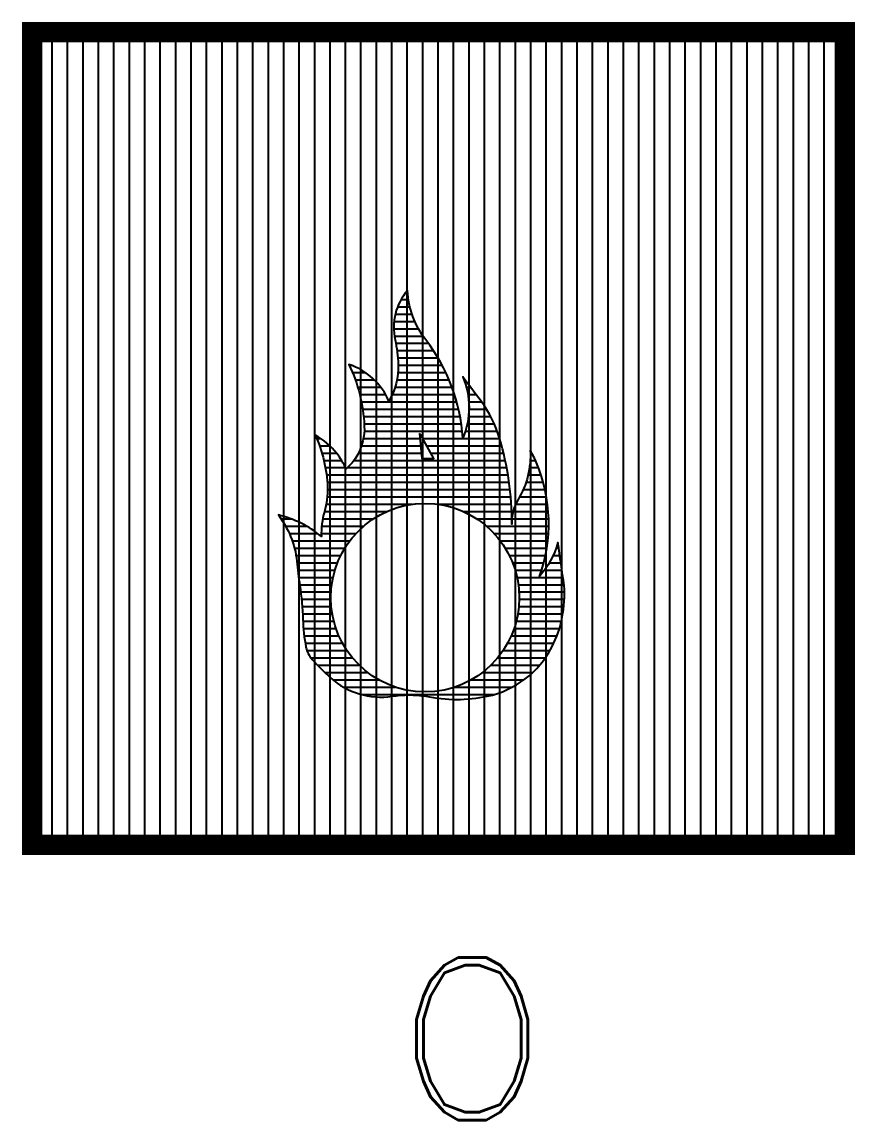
# Model space of a CAD drawing. Header units: millimetres. Extents: x -3 to 2253, y -3 to 1300.
# Drawn here: x 1399.88 to 1410.13, y 796.61 to 810.12 of the extents above; entities that cross this region are included whole.
import ezdxf

# ---------------------------------------------------------------- set-up
doc = ezdxf.new("R2010")
doc.units = ezdxf.units.MM
for name, color, linetype in [('GEEL', 2, 'Continuous'), ('TXT', 7, 'Continuous'), ('VEILIG', 7, 'Continuous')]:
    doc.layers.add(name, color=color, linetype=linetype)
doc.styles.add('ROMAND', font='romand')

# ---------------------------------------------------------------- blocks, each defined once
blk = doc.blocks.new('*X558')
at = {"color": 0}
for p, q in [((114.602, 91.8), (114.618, 91.8)), ((114.498, 91.62), (114.647, 91.62)), ((114.541, 91.71), (114.629, 91.71)), ((114.469, 91.53), (114.674, 91.53)), ((114.449, 91.35), (114.754, 91.35)), ((114.453, 91.44), (114.709, 91.44)), ((114.457, 91.26), (114.81, 91.26)), ((114.475, 91.17), (114.877, 91.17)), ((114.49, 91.08), (114.939, 91.08)), ((114.499, 90.99), (114.995, 90.99)), ((113.904, 90.9), (113.929, 90.9)), ((113.943, 90.81), (114.1, 90.81)), ((114.501, 90.81), (115.091, 90.81)), ((114.504, 90.9), (115.046, 90.9)), ((113.977, 90.72), (114.21, 90.72)), ((114.488, 90.72), (115.131, 90.72)), ((115.314, 90.72), (115.328, 90.72)), ((114.007, 90.63), (114.289, 90.63)), ((114.031, 90.54), (114.349, 90.54)), ((114.432, 90.54), (115.197, 90.54)), ((114.466, 90.63), (115.166, 90.63)), ((115.343, 90.63), (115.395, 90.63)), ((115.363, 90.54), (115.463, 90.54)), ((114.051, 90.45), (115.224, 90.45)), ((115.374, 90.45), (115.53, 90.45)), ((114.067, 90.36), (115.247, 90.36)), ((114.079, 90.27), (115.265, 90.27)), ((115.37, 90.27), (115.643, 90.27)), ((115.376, 90.36), (115.591, 90.36)), ((114.086, 90.18), (115.28, 90.18)), ((115.355, 90.18), (115.686, 90.18)), ((113.501, 90), (113.549, 90)), ((114.077, 90), (114.772, 90)), ((114.088, 90.09), (115.291, 90.09)), ((114.807, 90), (115.752, 90)), ((115.33, 90.09), (115.723, 90.09)), ((113.536, 89.91), (113.661, 89.91)), ((114.053, 89.91), (114.78, 89.91)), ((114.856, 89.91), (115.778, 89.91)), ((113.566, 89.82), (113.743, 89.82)), ((113.59, 89.73), (113.806, 89.73)), ((113.959, 89.73), (115.821, 89.73)), ((114.015, 89.82), (114.788, 89.82)), ((114.905, 89.82), (115.8, 89.82)), ((116.129, 89.73), (116.192, 89.73)), ((116.131, 89.82), (116.148, 89.82)), ((113.608, 89.64), (113.854, 89.64)), ((113.878, 89.64), (115.839, 89.64)), ((116.119, 89.64), (116.23, 89.64)), ((113.622, 89.55), (115.855, 89.55)), ((113.631, 89.46), (115.868, 89.46)), ((116.076, 89.46), (116.288, 89.46)), ((116.102, 89.55), (116.261, 89.55)), ((113.635, 89.37), (115.879, 89.37)), ((116.042, 89.37), (116.311, 89.37)), ((113.619, 89.19), (114.679, 89.19)), ((113.631, 89.28), (115.888, 89.28)), ((114.99, 89.19), (115.895, 89.19)), ((115.948, 89.19), (116.342, 89.19)), ((115.997, 89.28), (116.328, 89.28)), ((113.597, 89.1), (114.362, 89.1)), ((115.306, 89.1), (115.9, 89.1)), ((115.917, 89.1), (116.351, 89.1)), ((113.064, 89.01), (113.187, 89.01)), ((113.119, 88.92), (113.377, 88.92)), ((113.563, 88.92), (114.078, 88.92)), ((113.576, 89.01), (114.197, 89.01)), ((115.471, 89.01), (115.902, 89.01)), ((115.591, 88.92), (116.356, 88.92)), ((115.903, 89.01), (116.355, 89.01)), ((113.165, 88.83), (113.513, 88.83)), ((113.558, 88.83), (113.984, 88.83)), ((115.684, 88.83), (116.352, 88.83)), ((113.201, 88.74), (113.909, 88.74)), ((113.228, 88.65), (113.847, 88.65)), ((115.76, 88.74), (116.344, 88.74)), ((115.821, 88.65), (116.332, 88.65)), ((116.448, 88.65), (116.48, 88.65)), ((113.247, 88.56), (113.797, 88.56)), ((115.871, 88.56), (116.316, 88.56)), ((116.411, 88.56), (116.492, 88.56)), ((113.258, 88.47), (113.757, 88.47)), ((113.268, 88.38), (113.725, 88.38)), ((115.912, 88.47), (116.295, 88.47)), ((115.943, 88.38), (116.269, 88.38)), ((116.305, 88.38), (116.518, 88.38)), ((116.364, 88.47), (116.505, 88.47)), ((113.279, 88.29), (113.701, 88.29)), ((115.967, 88.29), (116.531, 88.29)), ((113.292, 88.2), (113.685, 88.2)), ((113.305, 88.11), (113.676, 88.11)), ((115.983, 88.2), (116.544, 88.2)), ((115.992, 88.11), (116.55, 88.11)), ((113.316, 88.02), (113.674, 88.02)), ((115.994, 88.02), (116.549, 88.02)), ((113.324, 87.93), (113.679, 87.93)), ((113.329, 87.84), (113.692, 87.84)), ((115.977, 87.84), (116.53, 87.84)), ((115.989, 87.93), (116.542, 87.93)), ((113.332, 87.75), (113.711, 87.75)), ((115.957, 87.75), (116.512, 87.75)), ((113.338, 87.66), (113.738, 87.66)), ((113.347, 87.57), (113.774, 87.57)), ((115.895, 87.57), (116.456, 87.57)), ((115.93, 87.66), (116.487, 87.66)), ((113.361, 87.48), (113.819, 87.48)), ((115.85, 87.48), (116.417, 87.48)), ((113.381, 87.39), (113.874, 87.39)), ((113.43, 87.3), (113.941, 87.3)), ((115.727, 87.3), (116.314, 87.3)), ((115.795, 87.39), (116.371, 87.39)), ((113.511, 87.21), (114.024, 87.21)), ((115.644, 87.21), (116.245, 87.21)), ((113.602, 87.12), (114.128, 87.12)), ((113.7, 87.03), (114.265, 87.03)), ((115.404, 87.03), (116.051, 87.03)), ((115.54, 87.12), (116.159, 87.12)), ((113.83, 86.94), (114.467, 86.94)), ((115.201, 86.94), (115.909, 86.94)), ((114.046, 86.85), (115.689, 86.85))]:
    blk.add_line(p, q, dxfattribs=at)
blk = doc.blocks.new('*X559')
at = {"color": 0}
for p, q in [((-4.94, -5), (-4.94, 5)), ((-4.75, -5), (-4.75, 5)), ((-4.56, -5), (-4.56, 5)), ((-4.37, -5), (-4.37, 5)), ((-4.18, -5), (-4.18, 5)), ((-3.99, -5), (-3.99, 5)), ((-3.8, -5), (-3.8, 5)), ((-3.61, -5), (-3.61, 5)), ((-3.42, -5), (-3.42, 5)), ((-3.23, -5), (-3.23, 5)), ((-3.04, -5), (-3.04, 5)), ((-2.85, -5), (-2.85, 5)), ((-2.66, -5), (-2.66, 5)), ((-2.47, -5), (-2.47, 5)), ((-2.28, -5), (-2.28, 5)), ((-2.09, -5), (-2.09, 5)), ((-1.9, -5), (-1.9, 5)), ((-1.71, -5), (-1.71, 5)), ((-1.52, -5), (-1.52, 5)), ((-1.33, -5), (-1.33, 5)), ((-1.14, -5), (-1.14, 5)), ((-0.95, -5), (-0.95, 5)), ((-0.76, -5), (-0.76, 5)), ((-0.57, -5), (-0.57, 5)), ((-0.38, -5), (-0.38, 5)), ((-0.19, -5), (-0.19, 5)), ((0, -5), (0, 5)), ((0.19, -5), (0.19, 5)), ((0.38, -5), (0.38, 5)), ((0.57, -5), (0.57, 5)), ((0.76, -5), (0.76, 5)), ((0.95, -5), (0.95, 5)), ((1.14, -5), (1.14, 5)), ((1.33, -5), (1.33, 5)), ((1.52, -5), (1.52, 5)), ((1.71, -5), (1.71, 5)), ((1.9, -5), (1.9, 5)), ((2.09, -5), (2.09, 5)), ((2.28, -5), (2.28, 5)), ((2.47, -5), (2.47, 5)), ((2.66, -5), (2.66, 5)), ((2.85, -5), (2.85, 5)), ((3.04, -5), (3.04, 5)), ((3.23, -5), (3.23, 5)), ((3.42, -5), (3.42, 5)), ((3.61, -5), (3.61, 5)), ((3.8, -5), (3.8, 5)), ((3.99, -5), (3.99, 5)), ((4.18, -5), (4.18, 5)), ((4.37, -5), (4.37, 5)), ((4.56, -5), (4.56, 5)), ((4.75, -5), (4.75, 5)), ((4.94, -5), (4.94, 5))]:
    blk.add_line(p, q, dxfattribs=at)
blk = doc.blocks.new('B701')
at = {"layer": 'VEILIG', "const_width": 0.25}
blk.add_lwpolyline([(-4.996, -5), (5.004, -5), (5.004, 5), (-4.996, 5)], close=True, dxfattribs=at)
at = {"layer": 'VEILIG'}
blk.add_lwpolyline([(-0.152, -3.173, 0.104122), (0.604, -3.173, 0.2255), (1.398, -2.568, 0.140281), (1.549, -1.812, 0.000763), (1.473, -1.282, -0.112021), (1.246, -1.698, 0.18821), (1.209, -0.3, 0.032291), (1.133, -0.148, -0.150368), (0.982, -0.753, 0.150368), (0.906, -1.056, 0.072783), (0.755, 0.003, 0.08845), (0.528, 0.457, 0.001706), (0.301, 0.759, -0.207987), (0.301, 0.003, 0.150368), (-0.152, 1.213, -0.150368), (-0.379, 1.818, 0.236068), (-0.531, 1.213, -0.047192), (-0.493, 0.91, -0.138383), (-0.606, 0.457, 0.21296), (-1.098, 0.91, -0.09902), (-0.909, 0.154, -0.186795), (-1.06, -0.3, -0.047192), (-1.135, -0.375, 0.062258), (-1.249, -0.186, 0.09902), (-1.514, 0.041, -0.09902), (-1.362, -0.602, -0.07919), (-1.4, -0.904, 0.07919), (-1.438, -1.207, 0.115121), (-1.967, -0.942, -0.062258), (-1.816, -1.207, -0.075047), (-1.74, -1.509, 0.014595), (-1.703, -1.812, -0.031452), (-1.665, -2.228, 0.041464), (-1.627, -2.568, 0.135882), (-1.551, -2.719, 0.025826), (-1.324, -2.946, 0.224827), (-0.568, -3.173, -0.075565)], format="xyb", close=True, dxfattribs=at)
blk.add_lwpolyline([(-0.23, 0.062), (-0.203, -0.248), (-0.054, -0.248), (-0.216, 0.049)], close=True, dxfattribs=at)
blk.add_circle((-0.162, -1.96), 1.16, dxfattribs=at)
at = {"layer": 'GEEL'}
blk.add_blockref('*X559', (0, 0), dxfattribs=at)
at = {"layer": 'VEILIG'}
blk.add_blockref('*X558', (-114.996, -90), dxfattribs=at)
at = {"layer": 'TXT', "style": 'ROMAND'}
blk.add_text('O', height=2, dxfattribs=at).set_placement((-0.524, -8.388))

msp = doc.modelspace()

# ---------------------------------------------------------------- block references
msp.add_blockref('B701', (1405, 805))

doc.saveas('drawing.dxf')
